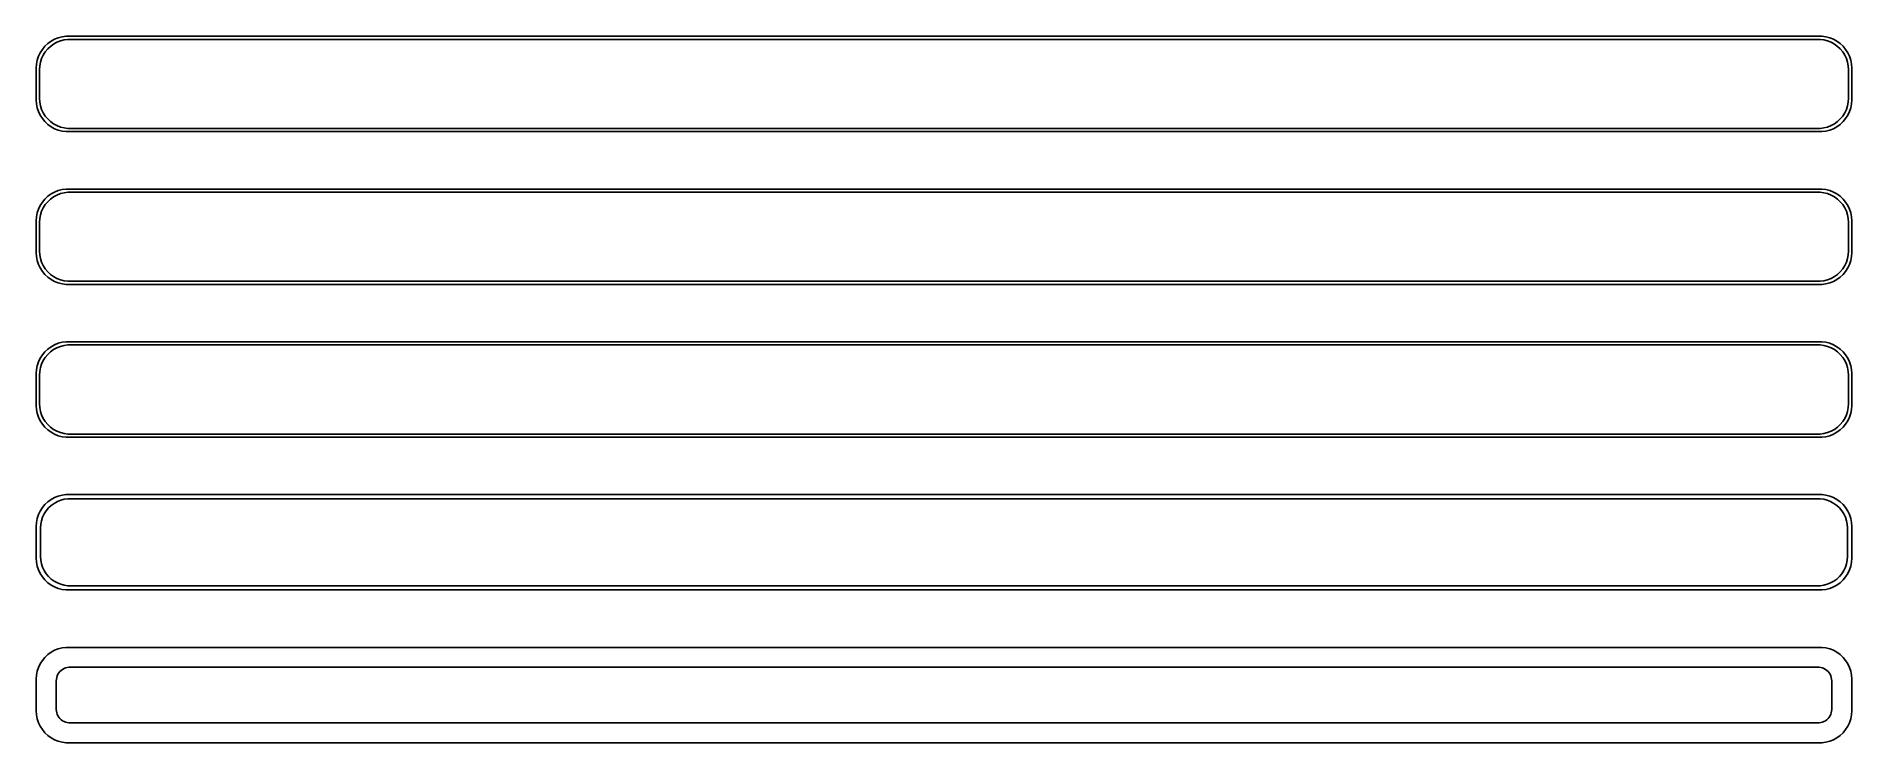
# Model space of a CAD drawing. Header units: metres. Extents: x -142 to 142, y 113 to 223.
import ezdxf

# ---------------------------------------------------------------- set-up
doc = ezdxf.new("R2010")
doc.units = ezdxf.units.M

msp = doc.modelspace()

# ---------------------------------------------------------------- linework, layer by layer
for p, q in [((-140.687, 222.353), (-141.145, 221.923)), ((-140.179, 222.722), (-140.687, 222.353)), ((-139.629, 223.024), (-140.179, 222.722)), ((-139.795, 222.261), (-139.272, 222.548)), ((-139.045, 223.255), (-139.629, 223.024)), ((-139.272, 222.548), (-138.718, 222.768)), ((-138.437, 223.411), (-139.045, 223.255)), ((-138.718, 222.768), (-138.14, 222.916)), ((-137.814, 223.49), (-138.437, 223.411)), ((-138.14, 222.916), (-137.548, 222.991)), ((137.814, 223.49), (-137.814, 223.49)), ((-137.548, 222.991), (137.548, 222.991)), ((137.548, 222.991), (138.14, 222.916)), ((138.437, 223.411), (137.814, 223.49)), ((138.14, 222.916), (138.718, 222.768)), ((139.045, 223.255), (138.437, 223.411)), ((138.718, 222.768), (139.272, 222.548)), ((139.629, 223.024), (139.045, 223.255)), ((139.272, 222.548), (139.795, 222.261)), ((140.179, 222.722), (139.629, 223.024)), ((140.687, 222.353), (140.179, 222.722)), ((141.145, 221.923), (140.687, 222.353)), ((-142.343, 219.743), (-142.461, 219.127)), ((-142.149, 220.341), (-142.343, 219.743)), ((-141.882, 220.909), (-142.149, 220.341)), ((-141.545, 221.439), (-141.882, 220.909)), ((-141.851, 219.431), (-141.666, 219.999)), ((-141.666, 219.999), (-141.412, 220.538)), ((-141.145, 221.923), (-141.545, 221.439)), ((-141.412, 220.538), (-141.093, 221.042)), ((-141.093, 221.042), (-140.713, 221.502)), ((-140.713, 221.502), (-140.278, 221.91)), ((-140.278, 221.91), (-139.795, 222.261)), ((139.795, 222.261), (140.278, 221.91)), ((140.278, 221.91), (140.713, 221.502)), ((140.713, 221.502), (141.093, 221.042)), ((141.093, 221.042), (141.412, 220.538)), ((141.545, 221.439), (141.145, 221.923)), ((141.412, 220.538), (141.666, 219.999)), ((141.882, 220.909), (141.545, 221.439)), ((141.666, 219.999), (141.851, 219.431)), ((142.149, 220.341), (141.882, 220.909)), ((142.343, 219.743), (142.149, 220.341)), ((142.461, 219.127), (142.343, 219.743)), ((-142.461, 219.127), (-142.5, 218.5)), ((-142.5, 218.5), (-142.5, 213.5)), ((-142, 218.25), (-141.963, 218.845)), ((-142, 213.75), (-142, 218.25)), ((-141.963, 218.845), (-141.851, 219.431)), ((141.851, 219.431), (141.963, 218.845)), ((141.963, 218.845), (142, 218.25)), ((142, 218.25), (142, 213.75)), ((142.5, 218.5), (142.461, 219.127)), ((142.5, 213.5), (142.5, 218.5)), ((-141.963, 213.155), (-142, 213.75)), ((142, 213.75), (141.963, 213.155)), ((-142.5, 213.5), (-142.461, 212.873)), ((-142.461, 212.873), (-142.343, 212.257)), ((-142.343, 212.257), (-142.149, 211.659)), ((-142.149, 211.659), (-141.882, 211.091)), ((-141.851, 212.569), (-141.963, 213.155)), ((-141.882, 211.091), (-141.545, 210.561)), ((-141.666, 212.001), (-141.851, 212.569)), ((-141.412, 211.462), (-141.666, 212.001)), ((-141.093, 210.958), (-141.412, 211.462)), ((-140.713, 210.498), (-141.093, 210.958)), ((141.093, 210.958), (140.713, 210.498)), ((141.412, 211.462), (141.093, 210.958)), ((141.666, 212.001), (141.412, 211.462)), ((141.545, 210.561), (141.882, 211.091)), ((141.851, 212.569), (141.666, 212.001)), ((141.963, 213.155), (141.851, 212.569)), ((141.882, 211.091), (142.149, 211.659)), ((142.149, 211.659), (142.343, 212.257)), ((142.343, 212.257), (142.461, 212.873)), ((142.461, 212.873), (142.5, 213.5)), ((-141.545, 210.561), (-141.145, 210.077)), ((-141.145, 210.077), (-140.687, 209.647)), ((-140.278, 210.09), (-140.713, 210.498)), ((-140.687, 209.647), (-140.179, 209.278)), ((-139.795, 209.739), (-140.278, 210.09)), ((-140.179, 209.278), (-139.629, 208.976)), ((-139.272, 209.452), (-139.795, 209.739)), ((-139.629, 208.976), (-139.045, 208.745)), ((-138.718, 209.232), (-139.272, 209.452)), ((-139.045, 208.745), (-138.437, 208.589)), ((-138.14, 209.084), (-138.718, 209.232)), ((-138.437, 208.589), (-137.814, 208.51)), ((-137.548, 209.009), (-138.14, 209.084)), ((-137.814, 208.51), (137.814, 208.51)), ((137.548, 209.009), (-137.548, 209.009)), ((138.14, 209.084), (137.548, 209.009)), ((137.814, 208.51), (138.437, 208.589)), ((138.718, 209.232), (138.14, 209.084)), ((138.437, 208.589), (139.045, 208.745)), ((139.272, 209.452), (138.718, 209.232)), ((139.045, 208.745), (139.629, 208.976)), ((139.795, 209.739), (139.272, 209.452)), ((139.629, 208.976), (140.179, 209.278)), ((140.278, 210.09), (139.795, 209.739)), ((140.179, 209.278), (140.687, 209.647)), ((140.713, 210.498), (140.278, 210.09)), ((140.687, 209.647), (141.145, 210.077)), ((141.145, 210.077), (141.545, 210.561)), ((-141.882, 196.909), (-142.149, 196.341)), ((-141.545, 197.439), (-141.882, 196.909)), ((-141.145, 197.923), (-141.545, 197.439)), ((-141.412, 196.538), (-141.093, 197.042)), ((-140.687, 198.353), (-141.145, 197.923)), ((-141.093, 197.042), (-140.713, 197.502)), ((-140.713, 197.502), (-140.278, 197.91)), ((-140.179, 198.722), (-140.687, 198.353)), ((-140.278, 197.91), (-139.795, 198.261)), ((-139.629, 199.024), (-140.179, 198.722)), ((-139.795, 198.261), (-139.272, 198.548)), ((-139.045, 199.255), (-139.629, 199.024)), ((-139.272, 198.548), (-138.718, 198.768)), ((-138.437, 199.411), (-139.045, 199.255)), ((-138.718, 198.768), (-138.14, 198.916)), ((-137.814, 199.49), (-138.437, 199.411)), ((-138.14, 198.916), (-137.548, 198.991)), ((137.814, 199.49), (-137.814, 199.49)), ((-137.548, 198.991), (137.548, 198.991)), ((137.548, 198.991), (138.14, 198.916)), ((138.437, 199.411), (137.814, 199.49)), ((138.14, 198.916), (138.718, 198.768)), ((139.045, 199.255), (138.437, 199.411)), ((138.718, 198.768), (139.272, 198.548)), ((139.629, 199.024), (139.045, 199.255)), ((139.272, 198.548), (139.795, 198.261)), ((140.179, 198.722), (139.629, 199.024)), ((139.795, 198.261), (140.278, 197.91)), ((140.687, 198.353), (140.179, 198.722)), ((140.278, 197.91), (140.713, 197.502)), ((141.145, 197.923), (140.687, 198.353)), ((140.713, 197.502), (141.093, 197.042)), ((141.093, 197.042), (141.412, 196.538)), ((141.545, 197.439), (141.145, 197.923)), ((141.882, 196.909), (141.545, 197.439)), ((142.149, 196.341), (141.882, 196.909)), ((-142.461, 195.127), (-142.5, 194.5)), ((-142.5, 194.5), (-142.5, 189.5)), ((-142.343, 195.743), (-142.461, 195.127)), ((-142.149, 196.341), (-142.343, 195.743)), ((-142, 194.25), (-141.963, 194.845)), ((-142, 189.75), (-142, 194.25)), ((-141.963, 194.845), (-141.851, 195.431)), ((-141.851, 195.431), (-141.666, 195.999)), ((-141.666, 195.999), (-141.412, 196.538)), ((141.412, 196.538), (141.666, 195.999)), ((141.666, 195.999), (141.851, 195.431)), ((141.851, 195.431), (141.963, 194.845)), ((141.963, 194.845), (142, 194.25)), ((142, 194.25), (142, 189.75)), ((142.343, 195.743), (142.149, 196.341)), ((142.461, 195.127), (142.343, 195.743)), ((142.5, 194.5), (142.461, 195.127)), ((142.5, 189.5), (142.5, 194.5)), ((-142.5, 189.5), (-142.461, 188.873)), ((-142.461, 188.873), (-142.343, 188.257)), ((-142.343, 188.257), (-142.149, 187.659)), ((-141.963, 189.155), (-142, 189.75)), ((-141.851, 188.569), (-141.963, 189.155)), ((-141.666, 188.001), (-141.851, 188.569)), ((141.851, 188.569), (141.666, 188.001)), ((141.963, 189.155), (141.851, 188.569)), ((142, 189.75), (141.963, 189.155)), ((142.149, 187.659), (142.343, 188.257)), ((142.343, 188.257), (142.461, 188.873)), ((142.461, 188.873), (142.5, 189.5)), ((-142.149, 187.659), (-141.882, 187.091)), ((-141.882, 187.091), (-141.545, 186.561)), ((-141.412, 187.462), (-141.666, 188.001)), ((-141.545, 186.561), (-141.145, 186.077)), ((-141.093, 186.958), (-141.412, 187.462)), ((-141.145, 186.077), (-140.687, 185.647)), ((-140.713, 186.498), (-141.093, 186.958)), ((-140.278, 186.09), (-140.713, 186.498)), ((-140.687, 185.647), (-140.179, 185.278)), ((-139.795, 185.739), (-140.278, 186.09)), ((-140.179, 185.278), (-139.629, 184.976)), ((-139.272, 185.452), (-139.795, 185.739)), ((-138.718, 185.232), (-139.272, 185.452)), ((139.272, 185.452), (138.718, 185.232)), ((139.795, 185.739), (139.272, 185.452)), ((139.629, 184.976), (140.179, 185.278)), ((140.278, 186.09), (139.795, 185.739)), ((140.179, 185.278), (140.687, 185.647)), ((140.713, 186.498), (140.278, 186.09)), ((140.687, 185.647), (141.145, 186.077)), ((141.093, 186.958), (140.713, 186.498)), ((141.412, 187.462), (141.093, 186.958)), ((141.145, 186.077), (141.545, 186.561)), ((141.666, 188.001), (141.412, 187.462)), ((141.545, 186.561), (141.882, 187.091)), ((141.882, 187.091), (142.149, 187.659)), ((-139.629, 184.976), (-139.045, 184.745)), ((-139.045, 184.745), (-138.437, 184.589)), ((-138.14, 185.084), (-138.718, 185.232)), ((-138.437, 184.589), (-137.814, 184.51)), ((-137.548, 185.009), (-138.14, 185.084)), ((-137.814, 184.51), (137.814, 184.51)), ((137.548, 185.009), (-137.548, 185.009)), ((138.14, 185.084), (137.548, 185.009)), ((137.814, 184.51), (138.437, 184.589)), ((138.718, 185.232), (138.14, 185.084)), ((138.437, 184.589), (139.045, 184.745)), ((139.045, 184.745), (139.629, 184.976)), ((-141.145, 173.923), (-141.545, 173.439)), ((-140.687, 174.353), (-141.145, 173.923)), ((-140.713, 173.502), (-140.278, 173.91)), ((-140.179, 174.722), (-140.687, 174.353)), ((-140.278, 173.91), (-139.795, 174.261)), ((-139.629, 175.024), (-140.179, 174.722)), ((-139.795, 174.261), (-139.272, 174.548)), ((-139.045, 175.255), (-139.629, 175.024)), ((-139.272, 174.548), (-138.718, 174.768)), ((-138.437, 175.411), (-139.045, 175.255)), ((-138.718, 174.768), (-138.14, 174.916)), ((-137.814, 175.49), (-138.437, 175.411)), ((-138.14, 174.916), (-137.548, 174.991)), ((137.814, 175.49), (-137.814, 175.49)), ((-137.548, 174.991), (137.548, 174.991)), ((137.548, 174.991), (138.14, 174.916)), ((138.437, 175.411), (137.814, 175.49)), ((138.14, 174.916), (138.718, 174.768)), ((139.045, 175.255), (138.437, 175.411)), ((138.718, 174.768), (139.272, 174.548)), ((139.629, 175.024), (139.045, 175.255)), ((139.272, 174.548), (139.795, 174.261)), ((140.179, 174.722), (139.629, 175.024)), ((139.795, 174.261), (140.278, 173.91)), ((140.687, 174.353), (140.179, 174.722)), ((140.278, 173.91), (140.713, 173.502)), ((141.145, 173.923), (140.687, 174.353)), ((141.545, 173.439), (141.145, 173.923)), ((-142.461, 171.127), (-142.5, 170.5)), ((-142.343, 171.743), (-142.461, 171.127)), ((-142.149, 172.341), (-142.343, 171.743)), ((-141.882, 172.909), (-142.149, 172.341)), ((-141.963, 170.845), (-141.851, 171.431)), ((-141.545, 173.439), (-141.882, 172.909)), ((-141.851, 171.431), (-141.666, 171.999)), ((-141.666, 171.999), (-141.412, 172.538)), ((-141.412, 172.538), (-141.093, 173.042)), ((-141.093, 173.042), (-140.713, 173.502)), ((140.713, 173.502), (141.093, 173.042)), ((141.093, 173.042), (141.412, 172.538)), ((141.412, 172.538), (141.666, 171.999)), ((141.882, 172.909), (141.545, 173.439)), ((141.666, 171.999), (141.851, 171.431)), ((141.851, 171.431), (141.963, 170.845)), ((142.149, 172.341), (141.882, 172.909)), ((142.343, 171.743), (142.149, 172.341)), ((142.461, 171.127), (142.343, 171.743)), ((142.5, 170.5), (142.461, 171.127)), ((-142.5, 170.5), (-142.5, 165.5)), ((-142, 170.25), (-141.963, 170.845)), ((-142, 165.75), (-142, 170.25)), ((141.963, 170.845), (142, 170.25)), ((142, 170.25), (142, 165.75)), ((142.5, 165.5), (142.5, 170.5)), ((-142.5, 165.5), (-142.461, 164.873)), ((-141.963, 165.155), (-142, 165.75)), ((142, 165.75), (141.963, 165.155)), ((142.461, 164.873), (142.5, 165.5)), ((-142.461, 164.873), (-142.343, 164.257)), ((-142.343, 164.257), (-142.149, 163.659)), ((-142.149, 163.659), (-141.882, 163.091)), ((-141.851, 164.569), (-141.963, 165.155)), ((-141.882, 163.091), (-141.545, 162.561)), ((-141.666, 164.001), (-141.851, 164.569)), ((-141.412, 163.462), (-141.666, 164.001)), ((-141.545, 162.561), (-141.145, 162.077)), ((-141.093, 162.958), (-141.412, 163.462)), ((-140.713, 162.498), (-141.093, 162.958)), ((-140.278, 162.09), (-140.713, 162.498)), ((140.713, 162.498), (140.278, 162.09)), ((141.093, 162.958), (140.713, 162.498)), ((141.412, 163.462), (141.093, 162.958)), ((141.145, 162.077), (141.545, 162.561)), ((141.666, 164.001), (141.412, 163.462)), ((141.545, 162.561), (141.882, 163.091)), ((141.851, 164.569), (141.666, 164.001)), ((141.963, 165.155), (141.851, 164.569)), ((141.882, 163.091), (142.149, 163.659)), ((142.149, 163.659), (142.343, 164.257)), ((142.343, 164.257), (142.461, 164.873)), ((-141.145, 162.077), (-140.687, 161.647)), ((-140.687, 161.647), (-140.179, 161.278)), ((-139.795, 161.739), (-140.278, 162.09)), ((-140.179, 161.278), (-139.629, 160.976)), ((-139.272, 161.452), (-139.795, 161.739)), ((-139.629, 160.976), (-139.045, 160.745)), ((-138.718, 161.232), (-139.272, 161.452)), ((-139.045, 160.745), (-138.437, 160.589)), ((-138.14, 161.084), (-138.718, 161.232)), ((-138.437, 160.589), (-137.814, 160.51)), ((-137.548, 161.009), (-138.14, 161.084)), ((-137.814, 160.51), (137.814, 160.51)), ((137.548, 161.009), (-137.548, 161.009)), ((138.14, 161.084), (137.548, 161.009)), ((137.814, 160.51), (138.437, 160.589)), ((138.718, 161.232), (138.14, 161.084)), ((138.437, 160.589), (139.045, 160.745)), ((139.272, 161.452), (138.718, 161.232)), ((139.045, 160.745), (139.629, 160.976)), ((139.795, 161.739), (139.272, 161.452)), ((139.629, 160.976), (140.179, 161.278)), ((140.278, 162.09), (139.795, 161.739)), ((140.179, 161.278), (140.687, 161.647)), ((140.687, 161.647), (141.145, 162.077)), ((-139.045, 151.255), (-139.629, 151.024)), ((-138.437, 151.411), (-139.045, 151.255)), ((-137.814, 151.49), (-138.437, 151.411)), ((137.814, 151.49), (-137.814, 151.49)), ((138.437, 151.411), (137.814, 151.49)), ((139.045, 151.255), (138.437, 151.411)), ((139.629, 151.024), (139.045, 151.255)), ((-142.149, 148.341), (-142.343, 147.743)), ((-141.882, 148.909), (-142.149, 148.341)), ((-141.545, 149.439), (-141.882, 148.909)), ((-141.145, 149.923), (-141.545, 149.439)), ((-141.507, 147.935), (-141.262, 148.456)), ((-141.262, 148.456), (-140.954, 148.941)), ((-140.687, 150.353), (-141.145, 149.923)), ((-140.954, 148.941), (-140.588, 149.384)), ((-140.179, 150.722), (-140.687, 150.353)), ((-140.588, 149.384), (-140.168, 149.778)), ((-139.629, 151.024), (-140.179, 150.722)), ((-140.168, 149.778), (-139.703, 150.116)), ((-139.703, 150.116), (-139.199, 150.393)), ((-139.199, 150.393), (-138.665, 150.604)), ((-138.665, 150.604), (-138.108, 150.747)), ((-138.108, 150.747), (-137.537, 150.819)), ((-137.537, 150.819), (137.537, 150.819)), ((137.537, 150.819), (138.108, 150.747)), ((138.108, 150.747), (138.665, 150.604)), ((138.665, 150.604), (139.199, 150.393)), ((139.199, 150.393), (139.703, 150.116)), ((140.179, 150.722), (139.629, 151.024)), ((139.703, 150.116), (140.168, 149.778)), ((140.168, 149.778), (140.588, 149.384)), ((140.687, 150.353), (140.179, 150.722)), ((140.588, 149.384), (140.954, 148.941)), ((141.145, 149.923), (140.687, 150.353)), ((140.954, 148.941), (141.262, 148.456)), ((141.545, 149.439), (141.145, 149.923)), ((141.262, 148.456), (141.507, 147.935)), ((141.882, 148.909), (141.545, 149.439)), ((142.149, 148.341), (141.882, 148.909)), ((142.343, 147.743), (142.149, 148.341)), ((-142.461, 147.127), (-142.5, 146.5)), ((-142.5, 146.5), (-142.5, 141.5)), ((-142.343, 147.743), (-142.461, 147.127)), ((-141.828, 146.25), (-141.792, 146.824)), ((-141.828, 141.75), (-141.828, 146.25)), ((-141.792, 146.824), (-141.685, 147.389)), ((-141.685, 147.389), (-141.507, 147.935)), ((141.507, 147.935), (141.685, 147.389)), ((141.685, 147.389), (141.792, 146.824)), ((141.792, 146.824), (141.828, 146.25)), ((141.828, 146.25), (141.828, 141.75)), ((142.461, 147.127), (142.343, 147.743)), ((142.5, 146.5), (142.461, 147.127)), ((142.5, 141.5), (142.5, 146.5)), ((-142.5, 141.5), (-142.461, 140.873)), ((-142.461, 140.873), (-142.343, 140.257)), ((-142.343, 140.257), (-142.149, 139.659)), ((-142.149, 139.659), (-141.882, 139.091)), ((-141.792, 141.176), (-141.828, 141.75)), ((-141.685, 140.611), (-141.792, 141.176)), ((-141.507, 140.065), (-141.685, 140.611)), ((-141.262, 139.544), (-141.507, 140.065)), ((141.507, 140.065), (141.262, 139.544)), ((141.685, 140.611), (141.507, 140.065)), ((141.792, 141.176), (141.685, 140.611)), ((141.828, 141.75), (141.792, 141.176)), ((141.882, 139.091), (142.149, 139.659)), ((142.149, 139.659), (142.343, 140.257)), ((142.343, 140.257), (142.461, 140.873)), ((142.461, 140.873), (142.5, 141.5)), ((-141.882, 139.091), (-141.545, 138.561)), ((-141.545, 138.561), (-141.145, 138.077)), ((-140.954, 139.059), (-141.262, 139.544)), ((-141.145, 138.077), (-140.687, 137.647)), ((-140.588, 138.616), (-140.954, 139.059)), ((-140.687, 137.647), (-140.179, 137.278)), ((-140.168, 138.222), (-140.588, 138.616)), ((-140.179, 137.278), (-139.629, 136.976)), ((-139.703, 137.884), (-140.168, 138.222)), ((-139.199, 137.607), (-139.703, 137.884)), ((-139.629, 136.976), (-139.045, 136.745)), ((-138.665, 137.396), (-139.199, 137.607)), ((-138.108, 137.253), (-138.665, 137.396)), ((-137.537, 137.181), (-138.108, 137.253)), ((137.537, 137.181), (-137.537, 137.181)), ((138.108, 137.253), (137.537, 137.181)), ((138.665, 137.396), (138.108, 137.253)), ((139.199, 137.607), (138.665, 137.396)), ((139.045, 136.745), (139.629, 136.976)), ((139.703, 137.884), (139.199, 137.607)), ((139.629, 136.976), (140.179, 137.278)), ((140.168, 138.222), (139.703, 137.884)), ((140.588, 138.616), (140.168, 138.222)), ((140.179, 137.278), (140.687, 137.647)), ((140.954, 139.059), (140.588, 138.616)), ((140.687, 137.647), (141.145, 138.077)), ((141.262, 139.544), (140.954, 139.059)), ((141.145, 138.077), (141.545, 138.561)), ((141.545, 138.561), (141.882, 139.091)), ((-139.045, 136.745), (-138.437, 136.589)), ((-138.437, 136.589), (-137.814, 136.51)), ((-137.814, 136.51), (137.814, 136.51)), ((137.814, 136.51), (138.437, 136.589)), ((138.437, 136.589), (139.045, 136.745)), ((-141.545, 125.439), (-141.882, 124.909)), ((-141.145, 125.923), (-141.545, 125.439)), ((-140.687, 126.353), (-141.145, 125.923)), ((-140.179, 126.722), (-140.687, 126.353)), ((-139.629, 127.024), (-140.179, 126.722)), ((-139.045, 127.255), (-139.629, 127.024)), ((-138.437, 127.411), (-139.045, 127.255)), ((-137.814, 127.49), (-138.437, 127.411)), ((137.814, 127.49), (-137.814, 127.49)), ((138.437, 127.411), (137.814, 127.49)), ((139.045, 127.255), (138.437, 127.411)), ((139.629, 127.024), (139.045, 127.255)), ((140.179, 126.722), (139.629, 127.024)), ((140.687, 126.353), (140.179, 126.722)), ((141.145, 125.923), (140.687, 126.353)), ((141.545, 125.439), (141.145, 125.923)), ((141.882, 124.909), (141.545, 125.439)), ((-142.461, 123.127), (-142.5, 122.5)), ((-142.343, 123.743), (-142.461, 123.127)), ((-142.149, 124.341), (-142.343, 123.743)), ((-141.882, 124.909), (-142.149, 124.341)), ((-139.343, 122.514), (-139.293, 122.775)), ((-139.293, 122.775), (-139.211, 123.027)), ((-139.211, 123.027), (-139.099, 123.266)), ((-139.099, 123.266), (-138.957, 123.49)), ((-138.957, 123.49), (-138.788, 123.694)), ((-138.788, 123.694), (-138.595, 123.875)), ((-138.595, 123.875), (-138.38, 124.031)), ((-138.38, 124.031), (-138.148, 124.159)), ((-138.148, 124.159), (-137.902, 124.256)), ((-137.902, 124.256), (-137.645, 124.322)), ((-137.645, 124.322), (-137.382, 124.355)), ((-137.382, 124.355), (137.382, 124.355)), ((137.382, 124.355), (137.645, 124.322)), ((137.645, 124.322), (137.902, 124.256)), ((137.902, 124.256), (138.148, 124.159)), ((138.148, 124.159), (138.38, 124.031)), ((138.38, 124.031), (138.595, 123.875)), ((138.595, 123.875), (138.788, 123.694)), ((138.788, 123.694), (138.957, 123.49)), ((138.957, 123.49), (139.099, 123.266)), ((139.099, 123.266), (139.211, 123.027)), ((139.211, 123.027), (139.293, 122.775)), ((139.293, 122.775), (139.343, 122.514)), ((142.149, 124.341), (141.882, 124.909)), ((142.343, 123.743), (142.149, 124.341)), ((142.461, 123.127), (142.343, 123.743)), ((142.5, 122.5), (142.461, 123.127)), ((-142.5, 122.5), (-142.5, 117.5)), ((-139.36, 122.25), (-139.343, 122.514)), ((-139.36, 117.75), (-139.36, 122.25)), ((139.343, 122.514), (139.36, 122.25)), ((139.36, 122.25), (139.36, 117.75)), ((142.5, 117.5), (142.5, 122.5)), ((-142.5, 117.5), (-142.461, 116.873)), ((-142.461, 116.873), (-142.343, 116.257)), ((-139.343, 117.486), (-139.36, 117.75)), ((-139.293, 117.225), (-139.343, 117.486)), ((-139.211, 116.973), (-139.293, 117.225)), ((-139.099, 116.734), (-139.211, 116.973)), ((139.211, 116.973), (139.099, 116.734)), ((139.293, 117.225), (139.211, 116.973)), ((139.343, 117.486), (139.293, 117.225)), ((139.36, 117.75), (139.343, 117.486)), ((142.343, 116.257), (142.461, 116.873)), ((142.461, 116.873), (142.5, 117.5)), ((-142.343, 116.257), (-142.149, 115.659)), ((-142.149, 115.659), (-141.882, 115.091)), ((-141.882, 115.091), (-141.545, 114.561)), ((-141.545, 114.561), (-141.145, 114.077)), ((-141.145, 114.077), (-140.687, 113.647)), ((-138.957, 116.51), (-139.099, 116.734)), ((-138.788, 116.306), (-138.957, 116.51)), ((-138.595, 116.125), (-138.788, 116.306)), ((-138.38, 115.969), (-138.595, 116.125)), ((-138.148, 115.841), (-138.38, 115.969)), ((-137.902, 115.744), (-138.148, 115.841)), ((-137.645, 115.678), (-137.902, 115.744)), ((-137.382, 115.645), (-137.645, 115.678)), ((137.382, 115.645), (-137.382, 115.645)), ((137.645, 115.678), (137.382, 115.645)), ((137.902, 115.744), (137.645, 115.678)), ((138.148, 115.841), (137.902, 115.744)), ((138.38, 115.969), (138.148, 115.841)), ((138.595, 116.125), (138.38, 115.969)), ((138.788, 116.306), (138.595, 116.125)), ((138.957, 116.51), (138.788, 116.306)), ((139.099, 116.734), (138.957, 116.51)), ((140.687, 113.647), (141.145, 114.077)), ((141.145, 114.077), (141.545, 114.561)), ((141.545, 114.561), (141.882, 115.091)), ((141.882, 115.091), (142.149, 115.659)), ((142.149, 115.659), (142.343, 116.257)), ((-140.687, 113.647), (-140.179, 113.278)), ((-140.179, 113.278), (-139.629, 112.976)), ((-139.629, 112.976), (-139.045, 112.745)), ((-139.045, 112.745), (-138.437, 112.589)), ((-138.437, 112.589), (-137.814, 112.51)), ((-137.814, 112.51), (137.814, 112.51)), ((137.814, 112.51), (138.437, 112.589)), ((138.437, 112.589), (139.045, 112.745)), ((139.045, 112.745), (139.629, 112.976)), ((139.629, 112.976), (140.179, 113.278)), ((140.179, 113.278), (140.687, 113.647))]:
    msp.add_line(p, q)

doc.saveas('drawing.dxf')
